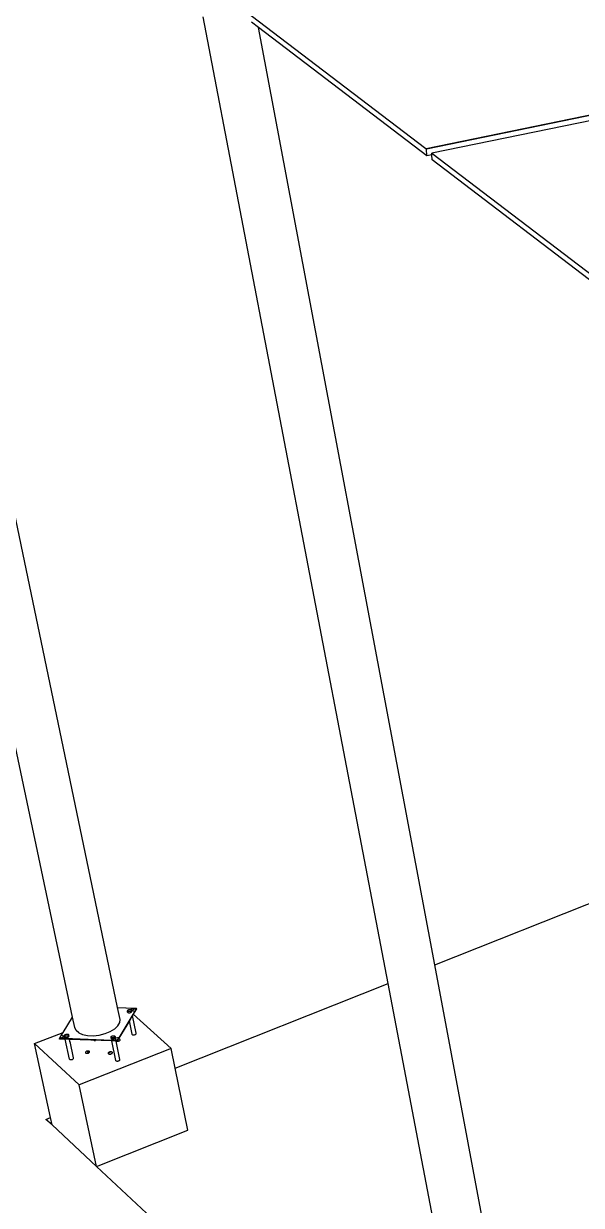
# Model space of a CAD drawing. Header units: inches. Extents: x -1381 to 1917, y -1058 to 799.
# Drawn here: x -1107.3 to -925.3, y -111.8 to 273.9 of the extents above; entities that cross this region are included whole.
import ezdxf

# ---------------------------------------------------------------- set-up
doc = ezdxf.new("R2010")
doc.units = ezdxf.units.IN
doc.header["$MEASUREMENT"] = 0

msp = doc.modelspace()

# ---------------------------------------------------------------- linework, layer by layer
for p, q in [((-1091.28, -50.31), (-1182.82, 382.35)), ((-1076.6, -47.21), (-1164.66, 374.92)), ((-988.35, -39.32), (-1048.64, 276.03)), ((-1033.02, 276.51), (-976.06, 233.08)), ((-1030.66, 272.63), (-1032.94, 274.37)), ((-777.74, 273.8), (-975.97, 233.01)), ((-975.73, 230.7), (-1030.66, 272.63)), ((-973.13, -33.27), (-1030.66, 272.63)), ((-777.56, 273.67), (-975.8, 232.88)), ((-777.56, 272.05), (-974.06, 231.55)), ((-975.97, 233.01), (-976.06, 233.08)), ((-975.8, 232.88), (-975.97, 233.01)), ((-975.73, 230.7), (-975.8, 232.88)), ((-974.04, 231.05), (-974.06, 231.55)), ((-974.06, 231.55), (-914.31, 185.99)), ((-974.04, 231.05), (-975.73, 230.7)), ((-974, 229.37), (-974.04, 231.05)), ((-914.91, 184.27), (-974, 229.37)), ((-973.13, -33.27), (-884.02, 2.17)), ((-948.68, -163.31), (-973.13, -33.27)), ((-1057.87, -66.96), (-988.35, -39.32)), ((-964.05, -166.4), (-988.35, -39.32)), ((-1076.6, -47.21), (-1073.95, -47.3)), ((-1075.79, -51.12), (-1076.6, -47.21)), ((-1070.99, -48.36), (-1076.23, -57.07)), ((-1073.95, -47.3), (-1073.87, -47.27)), ((-1073.95, -47.3), (-1073.83, -47.31)), ((-1073.87, -47.27), (-1073.83, -47.31)), ((-1073.83, -47.31), (-1072.08, -47.37)), ((-1073.43, -48.28), (-1073.39, -48.18)), ((-1073.41, -48.36), (-1073.43, -48.28)), ((-1073.36, -48.44), (-1073.41, -48.36)), ((-1073.34, -48.73), (-1073.41, -48.36)), ((-1073.39, -48.18), (-1073.31, -48.09)), ((-1073.26, -48.5), (-1073.36, -48.44)), ((-1073.28, -48.81), (-1073.34, -48.73)), ((-1073.31, -48.09), (-1073.2, -48.01)), ((-1073.28, -48.81), (-1073.18, -48.87)), ((-1073.13, -48.54), (-1073.26, -48.5)), ((-1073.2, -48.01), (-1073.05, -47.94)), ((-1073.18, -48.87), (-1073.05, -48.91)), ((-1072.97, -48.56), (-1073.13, -48.54)), ((-1073.05, -47.94), (-1072.89, -47.89)), ((-1073.05, -48.91), (-1072.9, -48.93)), ((-1072.8, -48.56), (-1072.97, -48.56)), ((-1072.9, -48.93), (-1072.73, -48.93)), ((-1072.9, -48.95), (-1072.73, -48.94)), ((-1072.89, -47.89), (-1072.72, -47.86)), ((-1072.63, -48.53), (-1072.8, -48.56)), ((-1071.72, -49.81), (-1072.77, -51.56)), ((-1072.73, -48.93), (-1072.55, -48.9)), ((-1072.73, -48.94), (-1072.55, -48.91)), ((-1072.72, -47.86), (-1072.55, -47.85)), ((-1072.46, -48.47), (-1072.63, -48.53)), ((-1072.55, -47.85), (-1072.39, -47.87)), ((-1072.55, -48.9), (-1072.39, -48.84)), ((-1072.55, -48.91), (-1072.38, -48.85)), ((-1072.32, -48.4), (-1072.46, -48.47)), ((-1072.39, -47.87), (-1072.26, -47.91)), ((-1072.39, -48.84), (-1072.24, -48.77)), ((-1072.38, -48.85), (-1072.23, -48.78)), ((-1072.2, -48.32), (-1072.32, -48.4)), ((-1072.26, -47.91), (-1072.16, -47.97)), ((-1072.24, -48.77), (-1072.13, -48.69)), ((-1072.23, -48.78), (-1072.11, -48.7)), ((-1072.13, -48.23), (-1072.2, -48.32)), ((-1072.08, -47.37), (-1072.17, -47.61)), ((-1072.17, -47.61), (-1072.14, -47.84)), ((-1072.16, -47.97), (-1072.11, -48.05)), ((-1072.14, -47.84), (-1071.99, -48.05)), ((-1072.09, -48.14), (-1072.13, -48.23)), ((-1072.13, -48.69), (-1072.05, -48.6)), ((-1072.11, -48.05), (-1072.09, -48.14)), ((-1072.04, -48.37), (-1072.11, -48.05)), ((-1072.11, -48.33), (-1072.08, -48.34)), ((-1072.11, -48.7), (-1072.03, -48.6)), ((-1072.1, -48.07), (-1070.45, -47.42)), ((-1072.08, -48.34), (-1072.1, -48.35)), ((-1072.06, -48.33), (-1072.09, -48.32)), ((-1072.08, -47.37), (-1070.43, -47.43)), ((-1072.06, -48.33), (-1072.08, -48.34)), ((-1072.08, -48.34), (-1072.03, -48.42)), ((-1072.04, -48.37), (-1072.06, -48.33)), ((-1072.02, -48.51), (-1072.05, -48.6)), ((-1072.03, -48.42), (-1072.04, -48.37)), ((-1072.01, -48.41), (-1072.04, -48.37)), ((-1072.03, -48.42), (-1072.02, -48.51)), ((-1072.03, -48.6), (-1071.99, -48.5)), ((-1071.99, -48.5), (-1072.01, -48.41)), ((-1071.99, -48.05), (-1071.74, -48.21)), ((-1071.74, -48.21), (-1071.4, -48.31)), ((-1071.49, -49.43), (-1071.72, -49.81)), ((-1070.51, -55.6), (-1071.72, -49.81)), ((-1070.95, -48.54), (-1071.49, -49.43)), ((-1071.49, -49.43), (-1059.17, -60.63)), ((-1071.4, -48.31), (-1070.99, -48.36)), ((-1070.43, -47.43), (-1070.99, -48.36)), ((-1070.95, -48.54), (-1070.99, -48.36)), ((-1070.39, -47.61), (-1070.95, -48.54)), ((-1070.39, -47.61), (-1070.43, -47.43)), ((-1094.34, -55.32), (-1091.28, -50.31)), ((-1090.55, -53.76), (-1091.28, -50.31)), ((-1090.16, -54.69), (-1090.55, -53.76)), ((-1077.55, -54.15), (-1076.49, -53.16)), ((-1076.49, -53.16), (-1075.89, -52.13)), ((-1072.77, -51.56), (-1076.2, -57.25)), ((-1075.89, -52.13), (-1075.79, -51.12)), ((-1071.86, -55.93), (-1072.77, -51.56)), ((-1103.69, -58.99), (-1094.34, -55.32)), ((-1095.56, -57.31), (-1094.99, -56.38)), ((-1095.56, -57.31), (-1093.99, -56.7)), ((-1093.91, -57.37), (-1095.56, -57.31)), ((-1095.52, -57.49), (-1095.56, -57.31)), ((-1093.87, -57.56), (-1095.52, -57.49)), ((-1094.99, -56.38), (-1094.34, -55.32)), ((-1094.58, -56.43), (-1094.99, -56.38)), ((-1094.24, -56.53), (-1094.58, -56.43)), ((-1093.99, -56.7), (-1094.24, -56.53)), ((-1093.84, -56.9), (-1093.99, -56.7)), ((-1093.93, -56.33), (-1093.89, -56.23)), ((-1093.91, -56.41), (-1093.93, -56.33)), ((-1093.86, -56.49), (-1093.91, -56.41)), ((-1093.86, -56.67), (-1093.91, -56.41)), ((-1093.91, -57.37), (-1093.81, -57.13)), ((-1093.87, -57.56), (-1093.91, -57.37)), ((-1078.45, -57.94), (-1093.91, -57.37)), ((-1093.89, -56.23), (-1093.81, -56.14)), ((-1093.86, -56.67), (-1093.88, -56.71)), ((-1093.88, -56.71), (-1093.87, -56.81)), ((-1093.87, -56.81), (-1093.81, -56.89)), ((-1093.71, -57.56), (-1093.87, -57.56)), ((-1093.76, -56.55), (-1093.86, -56.49)), ((-1093.84, -56.79), (-1093.86, -56.67)), ((-1093.78, -56.86), (-1093.84, -56.79)), ((-1093.81, -57.13), (-1093.84, -56.9)), ((-1093.81, -56.14), (-1093.7, -56.06)), ((-1093.81, -56.89), (-1093.71, -56.95)), ((-1093.78, -56.86), (-1093.68, -56.93)), ((-1093.63, -56.6), (-1093.76, -56.55)), ((-1093.71, -56.95), (-1093.57, -56.99)), ((-1092.34, -64.01), (-1093.71, -57.56)), ((-1092.33, -57.61), (-1093.71, -57.56)), ((-1093.7, -56.06), (-1093.55, -55.99)), ((-1093.68, -56.93), (-1093.55, -56.97)), ((-1093.48, -56.61), (-1093.63, -56.6)), ((-1093.57, -56.99), (-1093.41, -57.01)), ((-1093.55, -55.99), (-1093.38, -55.93)), ((-1093.55, -56.97), (-1093.4, -56.99)), ((-1093.3, -56.61), (-1093.48, -56.61)), ((-1093.41, -57.01), (-1093.23, -57.01)), ((-1093.4, -56.99), (-1093.22, -56.98)), ((-1093.4, -57), (-1093.23, -56.99)), ((-1093.38, -55.93), (-1093.21, -55.9)), ((-1093.13, -56.58), (-1093.3, -56.61)), ((-1093.23, -56.99), (-1093.05, -56.96)), ((-1093.23, -57.01), (-1093.05, -56.97)), ((-1093.22, -56.98), (-1093.05, -56.95)), ((-1093.21, -55.9), (-1093.04, -55.9)), ((-1092.96, -56.53), (-1093.13, -56.58)), ((-1093.05, -56.95), (-1092.88, -56.9)), ((-1093.05, -56.96), (-1092.87, -56.91)), ((-1093.05, -56.97), (-1092.88, -56.92)), ((-1093.04, -55.9), (-1092.88, -55.92)), ((-1092.82, -56.45), (-1092.96, -56.53)), ((-1092.88, -55.92), (-1092.75, -55.96)), ((-1092.88, -56.9), (-1092.74, -56.83)), ((-1092.88, -56.92), (-1092.73, -56.85)), ((-1092.87, -56.91), (-1092.72, -56.83)), ((-1092.7, -56.37), (-1092.82, -56.45)), ((-1092.69, -56.43), (-1092.81, -56.48)), ((-1092.64, -56.66), (-1092.77, -56.66)), ((-1092.75, -55.96), (-1092.65, -56.02)), ((-1092.62, -56.74), (-1092.74, -56.83)), ((-1092.73, -56.85), (-1092.61, -56.76)), ((-1092.72, -56.83), (-1092.6, -56.75)), ((-1092.62, -56.28), (-1092.7, -56.37)), ((-1092.65, -56.02), (-1092.6, -56.1)), ((-1092.59, -56.19), (-1092.62, -56.28)), ((-1092.61, -56.76), (-1092.53, -56.66)), ((-1092.52, -56.47), (-1092.6, -56.1)), ((-1092.6, -56.1), (-1092.59, -56.19)), ((-1092.6, -56.75), (-1092.53, -56.66)), ((-1092.55, -56.66), (-1092.53, -56.66)), ((-1092.5, -56.46), (-1092.54, -56.4)), ((-1092.54, -56.65), (-1092.51, -56.56)), ((-1092.53, -56.45), (-1092.52, -56.47)), ((-1092.53, -56.66), (-1092.52, -56.65)), ((-1092.53, -56.66), (-1092.53, -56.66)), ((-1092.52, -56.47), (-1092.51, -56.56)), ((-1092.52, -56.65), (-1092.49, -56.55)), ((-1092.49, -56.55), (-1092.5, -56.46)), ((-1092.2, -58.23), (-1092.33, -57.61)), ((-1078.52, -58.12), (-1092.33, -57.61)), ((-1089.29, -55.46), (-1090.16, -54.69)), ((-1089.29, -55.46), (-1088, -56.02)), ((-1088, -56.02), (-1086.38, -56.34)), ((-1086.38, -56.34), (-1084.54, -56.4)), ((-1084.54, -56.4), (-1082.61, -56.18)), ((-1082.61, -56.18), (-1080.71, -55.71)), ((-1080.71, -55.71), (-1078.99, -55.02)), ((-1078.99, -55.02), (-1077.55, -54.15)), ((-1078.76, -56.83), (-1078.72, -56.74)), ((-1078.75, -56.92), (-1078.76, -56.83)), ((-1078.69, -57), (-1078.75, -56.92)), ((-1078.7, -57.16), (-1078.75, -56.92)), ((-1078.72, -56.74), (-1078.65, -56.65)), ((-1078.7, -57.16), (-1078.71, -57.2)), ((-1078.71, -57.2), (-1078.7, -57.29)), ((-1078.67, -57.29), (-1078.7, -57.16)), ((-1078.7, -57.29), (-1078.64, -57.37)), ((-1078.6, -57.06), (-1078.69, -57)), ((-1078.61, -57.37), (-1078.67, -57.29)), ((-1078.65, -56.65), (-1078.53, -56.56)), ((-1078.64, -57.37), (-1078.54, -57.43)), ((-1078.61, -57.37), (-1078.52, -57.43)), ((-1078.46, -57.1), (-1078.6, -57.06)), ((-1078.54, -57.43), (-1078.4, -57.48)), ((-1078.53, -56.56), (-1078.39, -56.49)), ((-1078.52, -57.43), (-1078.39, -57.48)), ((-1078.31, -57.12), (-1078.46, -57.1)), ((-1078.25, -57.7), (-1078.45, -57.94)), ((-1078.4, -57.48), (-1078.24, -57.49)), ((-1078.39, -56.49), (-1078.22, -56.44)), ((-1078.39, -57.48), (-1078.23, -57.49)), ((-1078.14, -57.11), (-1078.31, -57.12)), ((-1077.95, -57.48), (-1078.25, -57.7)), ((-1078.24, -57.49), (-1078.23, -57.49)), ((-1078.24, -57.51), (-1078.06, -57.5)), ((-1078.23, -57.49), (-1078.06, -57.49)), ((-1078.22, -56.44), (-1078.05, -56.41)), ((-1077.96, -57.08), (-1078.14, -57.11)), ((-1078.06, -57.49), (-1077.9, -57.46)), ((-1078.06, -57.5), (-1077.88, -57.47)), ((-1078.05, -56.41), (-1077.87, -56.4)), ((-1077.8, -57.03), (-1077.96, -57.08)), ((-1077.9, -57.46), (-1077.95, -57.48)), ((-1077.9, -57.46), (-1077.88, -57.46)), ((-1077.71, -57.4), (-1077.88, -57.46)), ((-1077.88, -57.47), (-1077.71, -57.41)), ((-1077.87, -56.4), (-1077.72, -56.42)), ((-1077.65, -56.96), (-1077.8, -57.03)), ((-1077.72, -56.42), (-1077.59, -56.46)), ((-1077.57, -57.33), (-1077.71, -57.4)), ((-1077.71, -57.41), (-1077.56, -57.34)), ((-1077.53, -56.88), (-1077.65, -56.96)), ((-1077.59, -56.46), (-1077.49, -56.53)), ((-1077.57, -57.33), (-1077.56, -57.33)), ((-1077.56, -57.33), (-1077.48, -57.27)), ((-1077.56, -57.34), (-1077.54, -57.33)), ((-1077.55, -57.32), (-1077.55, -57.32)), ((-1077.54, -57.33), (-1077.55, -57.32)), ((-1077.54, -57.33), (-1077.44, -57.25)), ((-1076.8, -58), (-1077.54, -57.33)), ((-1077.5, -56.84), (-1077.53, -56.88)), ((-1077.41, -56.9), (-1077.52, -56.94)), ((-1077.49, -56.82), (-1077.5, -56.84)), ((-1077.5, -56.84), (-1077.41, -56.9)), ((-1077.49, -56.53), (-1077.43, -56.6)), ((-1077.46, -56.79), (-1077.49, -56.82)), ((-1077.39, -56.88), (-1077.49, -56.82)), ((-1077.39, -56.89), (-1077.49, -56.83)), ((-1077.49, -57.27), (-1077.46, -57.25)), ((-1077.48, -57.27), (-1077.49, -57.27)), ((-1077.14, -57.16), (-1077.48, -57.27)), ((-1077.48, -57.27), (-1077.44, -57.24)), ((-1077.39, -57.17), (-1077.47, -57.17)), ((-1077.42, -56.69), (-1077.46, -56.79)), ((-1077.39, -57.17), (-1077.46, -57.25)), ((-1077.44, -57.24), (-1077.36, -57.15)), ((-1077.44, -57.25), (-1077.37, -57.17)), ((-1077.43, -56.6), (-1077.42, -56.69)), ((-1077.37, -56.91), (-1077.43, -56.6)), ((-1077.39, -56.89), (-1077.41, -56.9)), ((-1077.41, -56.9), (-1077.36, -56.98)), ((-1077.41, -56.9), (-1077.41, -56.9)), ((-1077.37, -56.91), (-1077.39, -56.88)), ((-1077.34, -56.96), (-1077.39, -56.89)), ((-1077.38, -57.16), (-1077.39, -57.17)), ((-1077.34, -57.06), (-1077.38, -57.16)), ((-1077.34, -56.96), (-1077.37, -56.91)), ((-1077.36, -56.98), (-1077.37, -56.91)), ((-1077.37, -57.17), (-1077.36, -57.16)), ((-1077.36, -56.98), (-1077.34, -57.06)), ((-1077.36, -57.15), (-1077.33, -57.05)), ((-1077.36, -57.16), (-1077.32, -57.06)), ((-1077.36, -57.16), (-1077.36, -57.16)), ((-1077.34, -56.96), (-1077.33, -57.05)), ((-1077.33, -56.97), (-1077.34, -56.96)), ((-1077.32, -57.06), (-1077.33, -56.97)), ((-1076.68, -57.08), (-1077.14, -57.16)), ((-1076.23, -57.07), (-1076.8, -58)), ((-1076.34, -57.48), (-1076.76, -58.18)), ((-1076.23, -57.07), (-1076.68, -57.08)), ((-1076.2, -57.25), (-1076.34, -57.48)), ((-1076.24, -57.48), (-1076.34, -57.48)), ((-1076.08, -57.5), (-1076.24, -57.48)), ((-1076.2, -57.25), (-1076.23, -57.07)), ((-1075.94, -57.54), (-1076.08, -57.5)), ((-1075.84, -57.6), (-1075.94, -57.54)), ((-1075.79, -57.68), (-1075.84, -57.6)), ((-1075.81, -57.87), (-1075.77, -57.77)), ((-1075.77, -57.77), (-1075.79, -57.68)), ((-1071.81, -56.01), (-1071.86, -55.93)), ((-1071.81, -56.01), (-1071.71, -56.07)), ((-1071.71, -56.07), (-1071.57, -56.11)), ((-1071.57, -56.11), (-1071.41, -56.13)), ((-1071.41, -56.13), (-1071.23, -56.13)), ((-1071.23, -56.13), (-1071.05, -56.1)), ((-1071.05, -56.1), (-1070.88, -56.04)), ((-1070.88, -56.04), (-1070.73, -55.97)), ((-1070.73, -55.97), (-1070.61, -55.88)), ((-1070.61, -55.88), (-1070.54, -55.79)), ((-1070.54, -55.79), (-1070.5, -55.69)), ((-1070.51, -55.6), (-1070.52, -55.59)), ((-1070.5, -55.69), (-1070.51, -55.6)), ((-1089.09, -72.49), (-1103.69, -58.99)), ((-1098.52, -83.12), (-1103.69, -58.99)), ((-1092.17, -58.25), (-1092.2, -58.23)), ((-1092.14, -58.52), (-1092.2, -58.23)), ((-1092.11, -58.33), (-1092.17, -58.25)), ((-1092.14, -58.52), (-1092.1, -58.42)), ((-1092.1, -58.42), (-1092.11, -58.33)), ((-1090.98, -63.68), (-1092.11, -58.33)), ((-1059.17, -60.63), (-1089.09, -72.49)), ((-1087, -61.66), (-1087.08, -61.75)), ((-1086.88, -61.57), (-1087, -61.66)), ((-1086.72, -61.5), (-1086.88, -61.57)), ((-1086.55, -61.44), (-1086.72, -61.5)), ((-1086.37, -61.41), (-1086.55, -61.44)), ((-1086.42, -61.78), (-1085.8, -61.53)), ((-1086.2, -61.41), (-1086.37, -61.41)), ((-1086.03, -61.42), (-1086.2, -61.41)), ((-1085.9, -61.47), (-1086.03, -61.42)), ((-1085.8, -61.53), (-1085.9, -61.47)), ((-1085.74, -61.61), (-1085.8, -61.53)), ((-1085.73, -61.7), (-1085.74, -61.61)), ((-1084.32, -57.91), (-1084.26, -57.93)), ((-1084.26, -57.93), (-1084.1, -57.94)), ((-1084.1, -57.94), (-1083.92, -57.94)), ((-1083.92, -57.94), (-1083.84, -57.92)), ((-1078.95, -61.68), (-1079.13, -61.72)), ((-1078.77, -61.68), (-1078.95, -61.68)), ((-1078.61, -61.7), (-1078.77, -61.68)), ((-1078.47, -61.74), (-1078.61, -61.7)), ((-1077.19, -64.49), (-1078.52, -58.12)), ((-1078.41, -58.12), (-1078.52, -58.12)), ((-1078.41, -58.12), (-1078.45, -57.94)), ((-1076.8, -58), (-1078.45, -57.94)), ((-1077.08, -58.17), (-1078.41, -58.12)), ((-1075.83, -64.16), (-1077.08, -58.17)), ((-1076.91, -58.18), (-1077.08, -58.17)), ((-1076.91, -58.18), (-1076.85, -58.2)), ((-1076.76, -58.18), (-1076.91, -58.18)), ((-1076.85, -58.2), (-1076.69, -58.22)), ((-1076.76, -58.18), (-1076.8, -58)), ((-1076.69, -58.22), (-1076.51, -58.21)), ((-1076.58, -57.89), (-1076.46, -57.85)), ((-1076.51, -58.21), (-1076.33, -58.18)), ((-1076.33, -58.18), (-1076.16, -58.12)), ((-1076.16, -58.12), (-1076.01, -58.05)), ((-1076.01, -58.05), (-1075.89, -57.97)), ((-1075.89, -57.97), (-1075.81, -57.87)), ((-1057.87, -66.96), (-1059.17, -60.63)), ((-1092.28, -64.09), (-1092.34, -64.01)), ((-1092.28, -64.09), (-1092.18, -64.15)), ((-1092.18, -64.15), (-1092.04, -64.2)), ((-1092.04, -64.2), (-1091.88, -64.21)), ((-1091.88, -64.21), (-1091.71, -64.21)), ((-1091.71, -64.21), (-1091.52, -64.18)), ((-1091.52, -64.18), (-1091.35, -64.12)), ((-1091.35, -64.12), (-1091.2, -64.05)), ((-1091.2, -64.05), (-1091.08, -63.96)), ((-1091.08, -63.96), (-1091, -63.87)), ((-1091, -63.87), (-1090.97, -63.77)), ((-1090.98, -63.68), (-1090.99, -63.66)), ((-1090.97, -63.77), (-1090.98, -63.68)), ((-1087.08, -61.75), (-1087.11, -61.85)), ((-1087.11, -61.85), (-1087.1, -61.94)), ((-1087.1, -61.94), (-1087.04, -62.02)), ((-1087.04, -62.02), (-1086.94, -62.09)), ((-1086.94, -62.09), (-1086.81, -62.13)), ((-1086.81, -62.13), (-1086.65, -62.15)), ((-1086.65, -62.15), (-1086.47, -62.14)), ((-1086.47, -62.14), (-1086.29, -62.11)), ((-1086.29, -62.11), (-1086.12, -62.06)), ((-1086.12, -62.06), (-1085.97, -61.98)), ((-1085.97, -61.98), (-1085.85, -61.9)), ((-1085.85, -61.9), (-1085.77, -61.8)), ((-1085.77, -61.8), (-1085.73, -61.7)), ((-1079.65, -62.03), (-1079.68, -62.12)), ((-1079.68, -62.12), (-1079.67, -62.21)), ((-1079.67, -62.21), (-1079.62, -62.29)), ((-1079.57, -61.93), (-1079.65, -62.03)), ((-1079.62, -62.29), (-1079.52, -62.36)), ((-1079.45, -61.84), (-1079.57, -61.93)), ((-1079.52, -62.36), (-1079.38, -62.4)), ((-1079.3, -61.77), (-1079.45, -61.84)), ((-1079.38, -62.4), (-1079.22, -62.42)), ((-1079.13, -61.72), (-1079.3, -61.77)), ((-1079.3, -61.77), (-1078.99, -62.05)), ((-1079.22, -62.42), (-1079.04, -62.41)), ((-1079.04, -62.41), (-1078.86, -62.38)), ((-1078.86, -62.38), (-1078.69, -62.33)), ((-1078.69, -62.33), (-1078.54, -62.26)), ((-1078.54, -62.26), (-1078.42, -62.17)), ((-1078.37, -61.8), (-1078.47, -61.74)), ((-1078.42, -62.17), (-1078.34, -62.07)), ((-1078.32, -61.88), (-1078.37, -61.8)), ((-1078.34, -62.07), (-1078.3, -61.98)), ((-1078.3, -61.98), (-1078.32, -61.88)), ((-1077.13, -64.57), (-1077.19, -64.49)), ((-1077.13, -64.57), (-1077.03, -64.64)), ((-1077.03, -64.64), (-1076.9, -64.68)), ((-1076.9, -64.68), (-1076.73, -64.7)), ((-1076.73, -64.7), (-1076.56, -64.69)), ((-1076.56, -64.69), (-1076.38, -64.66)), ((-1076.38, -64.66), (-1076.2, -64.61)), ((-1076.2, -64.61), (-1076.05, -64.53)), ((-1076.05, -64.53), (-1075.93, -64.45)), ((-1075.93, -64.45), (-1075.85, -64.35)), ((-1075.85, -64.35), (-1075.82, -64.25)), ((-1075.82, -64.25), (-1075.83, -64.16)), ((-1053.71, -87.18), (-1057.87, -66.96)), ((-1083.45, -99.12), (-1089.09, -72.49)), ((-1099.97, -83.7), (-1098.52, -83.12)), ((-1098, -85.54), (-1099.97, -83.7)), ((-1098, -85.54), (-1098.52, -83.12)), ((-1083.45, -99.12), (-1098, -85.54)), ((-1083.45, -99.12), (-1053.71, -87.18)), ((-972.08, -203.09), (-1083.45, -99.12))]:
    msp.add_line(p, q)

doc.saveas('drawing.dxf')
